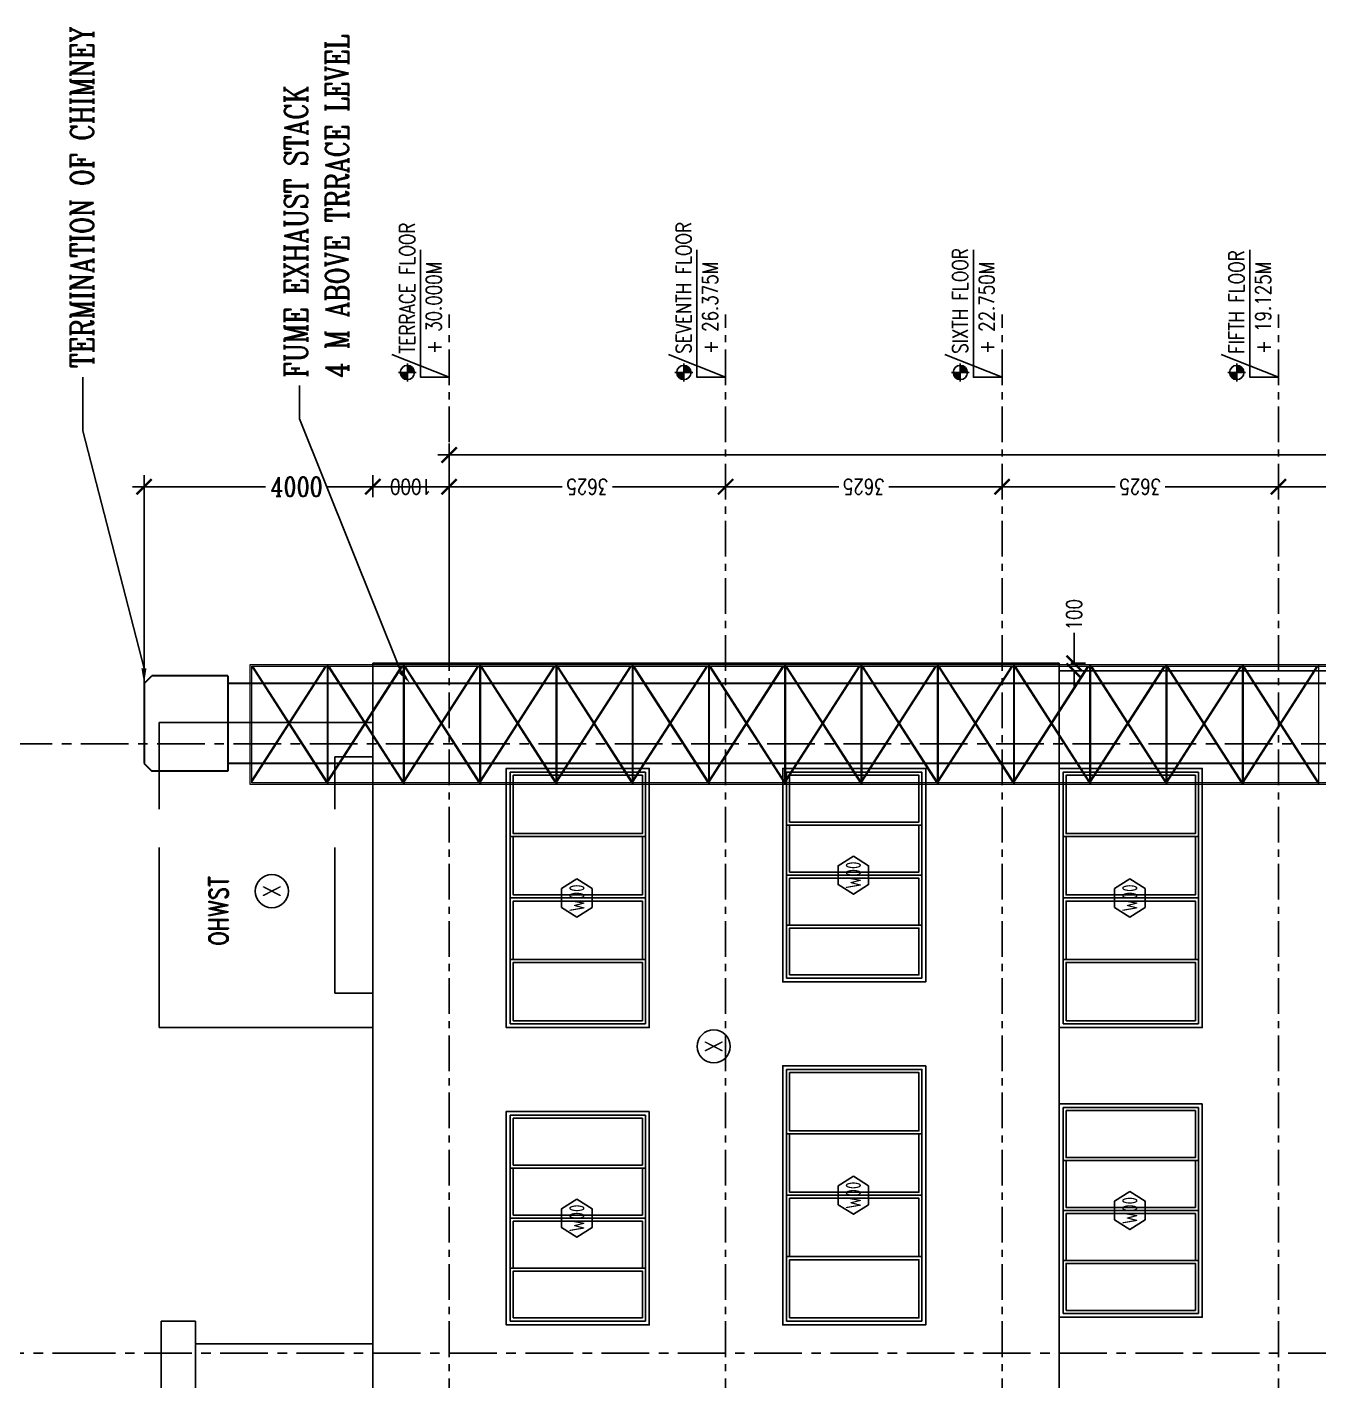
# Model space of a CAD drawing. Header units: millimetres. Extents: x -661525 to 498941, y 282148 to 1359693.
# Drawn here: x -188419 to -171480, y 667790 to 685551 of the extents above; entities that cross this region are included whole.
import ezdxf
from ezdxf.enums import TextEntityAlignment as Align

# ---------------------------------------------------------------- set-up
doc = ezdxf.new("R2010")
doc.units = ezdxf.units.MM
doc.header["$LTSCALE"] = 2.5
doc.header["$PDMODE"] = 35
doc.header["$PDSIZE"] = 15
doc.linetypes.add('CENTER', pattern=[2, 1.25, -0.25, 0.25, -0.25])
doc.layers.get('0').update_dxf_attribs({"linetype": 'CONTINUOUS'})
doc.layers.get('DEFPOINTS').update_dxf_attribs({"linetype": 'CONTINUOUS'})
for name, color, linetype in [('00', 5, 'CONTINUOUS'), ('A-ANNO-DIMS-MAS-25', 11, 'CONTINUOUS'), ('A-ANNO-GRID', 5, 'CENTER'), ('A-ANNO-LEVL', 7, 'CONTINUOUS'), ('A-ANNO-NOTE', 11, 'CONTINUOUS'), ('A-ELEV', 8, 'CONTINUOUS'), ('A-ELEV-HEVY', 2, 'CONTINUOUS'), ('A-ELEV-MEDM', 34, 'CONTINUOUS'), ('A-ELEV-THIN', 8, 'CONTINUOUS'), ('A-GLAZ-IDEN', 3, 'CONTINUOUS'), ('I-ANNO-NOTE', 11, 'CONTINUOUS')]:
    doc.layers.add(name, color=color, linetype=linetype)
doc.layers.add('DRAFTING', color=6, linetype='CONTINUOUS', lineweight=5)
doc.styles.add('COMPLEX', font='complex.shx', dxfattribs={"width": 0.8})
doc.styles.add('ISOCP', font='isocp.shx', dxfattribs={"width": 0.8})
doc.styles.add('ROMAND', font='ROMAND')
doc.dimstyles.new('TICK100', dxfattribs={"dimtxt": 250, "dimasz": 200, "dimexe": 150, "dimexo": 10, "dimgap": 50, "dimtad": 0, "dimdec": 0, "dimrnd": 5, "dimzin": 1, "dimdsep": 46, "dimtxsty": 'COMPLEX', "dimblk1": 'ARCHTICK', "dimblk2": 'ARCHTICK', "dimsah": 1, "dimcen": 0.09375, "dimdle": 150, "dimclrd": 11, "dimclre": 11, "dimclrt": 7, "dimadec": 0, "dimazin": 0, "dimtfac": 1, "dimtdec": 0, "dimtofl": 0, "dimtmove": 0, "dimatfit": 3, "dimldrblk": 'OPEN90', "dimfxl": 1, "dimtolj": 1, "dimtzin": 1, "dimarcsym": 0})

# ---------------------------------------------------------------- blocks, each defined once
blk = doc.blocks.new('_ARCHTICK')
at = {"color": 0, "linetype": 'ByBlock', "const_width": 0.15}
blk.add_lwpolyline([(-0.5, -0.5), (0.5, 0.5)], dxfattribs=at)
blk = doc.blocks.new('L')
h = blk.add_hatch(color=0)
h.paths.add_polyline_path([(0.068, 0), (0, 0), (0, -0.068, 0.414214)])
h.paths.add_polyline_path([(0, 0.068, 0.414214), (-0.068, 0), (0, 0)])
at = {"color": 0}
for p, q in [((0.085, 0), (-0.085, 0)), ((0, 0.085), (0, -0.085))]:
    blk.add_line(p, q, dxfattribs=at)
blk.add_circle((0, 0), 0.0683, dxfattribs=at)
blk = doc.blocks.new('WATER LVL')
blk.add_lwpolyline([(837, 0), (-837, 0), (-837, -375), (-537, 375)])
at = {"layer": '00', "xscale": 1371.803835285835, "yscale": 1371.803835285835, "zscale": 1371.803835285835}
blk.add_blockref('L', (-774, 172), dxfattribs=at)
at = {"style": 'COMPLEX', "width": 0.8}
for p in [(-529, 75), (-529, -273)]:
    blk.add_attdef('WATER', p, '', height=200, dxfattribs=at)
blk = doc.blocks.new('*D440')
at = {"layer": 'A-ELEV', "color": 11, "lineweight": -2, "transparency": 16777216}
for p, q in [((-186885, 676948), (-186885, 679671)), ((-182885, 677216), (-182885, 679671)), ((-187035, 679521), (-185292, 679521)), ((-182735, 679521), (-184478, 679521))]:
    blk.add_line(p, q, dxfattribs=at)
at = {"layer": 'DEFPOINTS', "color": 0, "transparency": 16777216}
for p in [(-186885, 679521), (-182885, 677206), (-186885, 676938)]:
    blk.add_point(p, dxfattribs=at)
at = {"layer": 'A-ELEV', "color": 11, "lineweight": -2, "transparency": 16777216, "xscale": 200, "yscale": 200, "zscale": 200, "rotation": 180}
blk.add_blockref('_ARCHTICK', (-186885, 679521), dxfattribs=at)
at = {"layer": 'A-ELEV', "color": 11, "lineweight": -2, "transparency": 16777216, "xscale": 200, "yscale": 200, "zscale": 200}
blk.add_blockref('_ARCHTICK', (-182885, 679521), dxfattribs=at)
at = {"layer": 'A-ELEV', "color": 7, "transparency": 16777216, "insert": (-184885, 679521), "char_height": 250, "attachment_point": 5, "style": 'COMPLEX'}
blk.add_mtext('\\A1;4000', dxfattribs=at)
blk = doc.blocks.new('_Open90')
at = {"color": 0, "linetype": 'ByBlock', "lineweight": -2}
for p, q in [((0, 0), (-1, 0)), ((-0.5, 0.5), (0, 0)), ((0, 0), (-0.5, -0.5))]:
    blk.add_line(p, q, dxfattribs=at)

msp = doc.modelspace()

# ---------------------------------------------------------------- linework, layer by layer
at = {"color": 253}
for points in [[(-177584.2, 674675.7), (-177784.2, 674549.3), (-177784.2, 674302), (-177584.2, 674175.7), (-177384.2, 674302), (-177384.2, 674549.3)], [(-181209.2, 674375.7), (-181409.2, 674249.3), (-181409.2, 674002), (-181209.2, 673875.7), (-181009.2, 674002), (-181009.2, 674249.3)], [(-173959.2, 674375.7), (-174159.2, 674249.3), (-174159.2, 674002), (-173959.2, 673875.7), (-173759.2, 674002), (-173759.2, 674249.3)]]:
    msp.add_lwpolyline(points, close=True, dxfattribs=at)
at = {"color": 252}
for points in [[(-177584.2, 674675.7), (-177784.2, 674549.3), (-177784.2, 674302), (-177584.2, 674175.7), (-177384.2, 674302), (-177384.2, 674549.3)], [(-181209.2, 674375.7), (-181409.2, 674249.3), (-181409.2, 674002), (-181209.2, 673875.7), (-181009.2, 674002), (-181009.2, 674249.3)], [(-173959.2, 674375.7), (-174159.2, 674249.3), (-174159.2, 674002), (-173959.2, 673875.7), (-173759.2, 674002), (-173759.2, 674249.3)], [(-177584.2, 670475.7), (-177784.2, 670349.3), (-177784.2, 670102), (-177584.2, 669975.7), (-177384.2, 670102), (-177384.2, 670349.3)], [(-181209.2, 670175.7), (-181409.2, 670049.3), (-181409.2, 669802), (-181209.2, 669675.7), (-181009.2, 669802), (-181009.2, 670049.3)], [(-173959.2, 670275.7), (-174159.2, 670149.4), (-174159.2, 669902.1), (-173959.2, 669775.7), (-173759.2, 669902.1), (-173759.2, 670149.4)]]:
    msp.add_lwpolyline(points, close=True, dxfattribs=at)
at = {"color": 252, "linetype": 'Continuous'}
msp.add_circle((-185209.7, 674215.6), 217, dxfattribs=at)
at = {"color": 252, "linetype": 'Continuous', "extrusion": (0, 0, -1)}
msp.add_ellipse((-179415.3, 672179.1), major_axis=(-0.1, -217), ratio=1, start_param=3.1413167, end_param=9.424502, dxfattribs=at)
at = {"layer": 'A-ANNO-DIMS-MAS-25', "lineweight": 35}
for p, q in [((-186884.7, 676938.3), (-186784.7, 677038.3)), ((-185784.7, 677038.3), (-186784.7, 677038.3)), ((-154784.7, 676938.3), (-185784.7, 676938.3)), ((-186884.7, 675888.3), (-186784.7, 675788.3)), ((-154784.7, 675888.3), (-185784.7, 675888.3)), ((-185784.7, 675788.3), (-186784.7, 675788.3))]:
    msp.add_line(p, q, dxfattribs=at)
for points in [[(-186884.7, 676938.3), (-186884.7, 675888.3)], [(-185784.7, 677038.3), (-185784.7, 675788.3)]]:
    msp.add_lwpolyline(points, dxfattribs=at)
at = {"layer": 'A-ANNO-GRID', "color": 253, "ltscale": 150}
msp.add_line((-182884.7, 635853.9), (-182884.7, 681782.4), dxfattribs=at)
at = {"layer": 'A-ANNO-GRID', "color": 252, "ltscale": 150}
for p, q in [((-179259.7, 635853.9), (-179259.7, 681782.4)), ((-175634.7, 635853.9), (-175634.7, 681782.4)), ((-172009.7, 635853.9), (-172009.7, 681782.4))]:
    msp.add_line(p, q, dxfattribs=at)
at = {"layer": 'A-ANNO-GRID', "color": 252, "ltscale": 200}
msp.add_line((-151087.6, 676147.2), (-189384.7, 676147.2), dxfattribs=at)
msp.add_lwpolyline([(-189384.7, 668154.4), (-189084.7, 668154.4), (-187884.7, 668154.4), (-151087.6, 668154.4)], dxfattribs=at)
at = {"layer": 'A-ANNO-NOTE', "color": 253}
for points in [[(-186884.7, 677138.3), (-187687, 680254.3), (-187687, 680957)], [(-183517.7, 677096.1), (-184844.5, 680411.6), (-184844.5, 680847.6)]]:
    msp.add_lwpolyline(points, dxfattribs=at)
for points in [[(-186852.9, 677138.5), (-186884.7, 676938.3), (-186919.6, 677138)], [(-183491.4, 677116.5), (-183394.8, 676938.3), (-183544, 677075.6)]]:
    msp.add_solid(points, dxfattribs=at)
at = {"layer": 'A-ELEV', "color": 253}
for p, q in [((-182884.7, 679799.9), (-182884.7, 680087.2)), ((-183034.7, 679937.2), (-168289, 679937.2)), ((-183884.9, 679383.4), (-183884.9, 679670.7)), ((-182884.7, 679383.4), (-182884.7, 679670.7)), ((-182884.7, 679383.4), (-182884.7, 679670.7)), ((-179259.7, 679383.4), (-179259.7, 679670.7)), ((-179259.7, 679383.4), (-179259.7, 679670.7)), ((-175634.7, 679383.4), (-175634.7, 679670.7)), ((-175634.7, 679383.4), (-175634.7, 679670.7)), ((-172009.7, 679383.4), (-172009.7, 679670.7)), ((-172009.7, 679383.4), (-172009.7, 679670.7)), ((-184034.9, 679520.7), (-183697.7, 679520.7)), ((-182734.7, 679520.7), (-183071.9, 679520.7)), ((-183034.7, 679520.7), (-181400.3, 679520.7)), ((-179109.7, 679520.7), (-180744.1, 679520.7)), ((-179409.7, 679520.7), (-177775.3, 679520.7)), ((-175484.7, 679520.7), (-177119.1, 679520.7)), ((-175784.7, 679520.7), (-174150.3, 679520.7)), ((-171859.7, 679520.7), (-173494.1, 679520.7)), ((-172159.7, 679520.7), (-170525.3, 679520.7))]:
    msp.add_line(p, q, dxfattribs=at)
at = {"layer": 'A-ELEV-HEVY', "color": 253}
for p, q in [((-183884.7, 677205.7), (-174884.7, 677205.7)), ((-174884.7, 677205.7), (-174884.7, 675289.4)), ((-182134.7, 675289.4), (-182134.7, 675825.7)), ((-182134.7, 675825.7), (-180259.7, 675825.7)), ((-180259.7, 675825.7), (-180259.7, 675289.4)), ((-178509.7, 675289.4), (-178509.7, 675825.7)), ((-178509.7, 675825.7), (-176634.7, 675825.7)), ((-176634.7, 675825.7), (-176634.7, 675289.4)), ((-182134.7, 672425.7), (-182134.7, 674789.4))]:
    msp.add_line(p, q, dxfattribs=at)
at = {"layer": 'A-ELEV-HEVY', "color": 252}
for p, q in [((-183884.7, 664960.7), (-183884.7, 677205.7)), ((-182134.7, 672425.7), (-182134.7, 675825.7)), ((-182134.7, 675825.7), (-180259.7, 675825.7)), ((-180259.7, 675825.7), (-180259.7, 672425.7)), ((-178509.7, 673025.7), (-178509.7, 675825.7)), ((-178509.7, 675825.7), (-176634.7, 675825.7)), ((-176634.7, 675825.7), (-176634.7, 673025.7)), ((-174884.7, 672425.7), (-174884.7, 675825.7)), ((-174884.7, 675825.7), (-173009.7, 675825.7)), ((-173009.7, 675825.7), (-173009.7, 672425.7)), ((-180259.7, 674789.4), (-180259.7, 672425.7)), ((-178509.7, 673025.7), (-178509.7, 674789.4)), ((-176634.7, 674789.4), (-176634.7, 673025.7)), ((-176634.7, 673025.7), (-178509.7, 673025.7)), ((-176634.7, 673025.7), (-178509.7, 673025.7)), ((-180259.7, 672425.7), (-182134.7, 672425.7)), ((-180259.7, 672425.7), (-182134.7, 672425.7)), ((-174884.7, 672425.7), (-174884.7, 664960.7)), ((-173009.7, 672425.7), (-174884.7, 672425.7)), ((-178509.7, 668525.7), (-178509.7, 671925.7)), ((-178509.7, 671925.7), (-176634.7, 671925.7)), ((-176634.7, 671925.7), (-176634.7, 668525.7)), ((-182134.7, 668525.7), (-182134.7, 671325.7)), ((-182134.7, 671325.7), (-180259.7, 671325.7)), ((-180259.7, 671325.7), (-180259.7, 668525.7)), ((-180259.7, 668525.7), (-182134.7, 668525.7)), ((-176634.7, 668525.7), (-178509.7, 668525.7))]:
    msp.add_line(p, q, dxfattribs=at)
at = {"layer": 'A-ELEV-MEDM', "color": 253}
for p, q in [((-160384.7, 677105.7), (-174884.7, 677105.7)), ((-174884.7, 677105.7), (-174884.7, 675289.4)), ((-174884.7, 675825.7), (-174884.7, 675289.4)), ((-173009.7, 675825.7), (-174884.7, 675825.7)), ((-173009.7, 675289.4), (-173009.7, 675825.7))]:
    msp.add_line(p, q, dxfattribs=at)
at = {"layer": 'A-ELEV-MEDM', "color": 252}
for p, q in [((-174884.7, 674789.4), (-174884.7, 672425.7)), ((-174884.7, 674789.4), (-174884.7, 665039.1)), ((-173009.7, 672425.7), (-173009.7, 674789.4)), ((-174884.7, 672425.7), (-173009.7, 672425.7)), ((-174884.7, 671425.7), (-174884.7, 668625.7)), ((-173009.7, 671425.7), (-174884.7, 671425.7)), ((-173009.7, 668625.7), (-173009.7, 671425.7)), ((-174884.7, 668625.7), (-173009.7, 668625.7))]:
    msp.add_line(p, q, dxfattribs=at)
at = {"layer": 'A-ELEV-THIN', "color": 252}
for p, q in [((-186684.7, 675289.4), (-186684.7, 676425.7)), ((-186684.7, 676425.7), (-183884.7, 676425.7)), ((-184384.7, 675289.4), (-184384.7, 675975.7)), ((-186684.7, 672425.7), (-186684.7, 674789.4)), ((-184384.7, 672875.7), (-184384.7, 674789.4)), ((-183884.7, 672875.7), (-184384.7, 672875.7)), ((-183884.7, 672425.7), (-186684.7, 672425.7)), ((-186659.8, 663705.7), (-186659.8, 668575.7)), ((-186659.8, 668575.7), (-186209.8, 668575.7)), ((-186209.8, 668575.7), (-186209.8, 668275.7)), ((-186209.8, 668275.7), (-183884.8, 668275.7)), ((-186209.8, 663775.7), (-186209.8, 668275.7))]:
    msp.add_line(p, q, dxfattribs=at)
at = {"layer": 'A-ELEV-THIN', "color": 254}
msp.add_line((-184384.7, 675975.7), (-183884.7, 675975.7), dxfattribs=at)
at = {"layer": 'A-ELEV-THIN', "color": 253}
for points in [[(-180309.7, 675289.4), (-180309.7, 675775.7), (-182084.7, 675775.7), (-182084.7, 675289.4)], [(-180349.7, 675289.4), (-180349.7, 675735.7), (-182044.7, 675735.7), (-182044.7, 675289.4)], [(-176684.7, 675289.4), (-176684.7, 675775.7), (-178459.7, 675775.7), (-178459.7, 675289.4)], [(-176724.7, 675289.4), (-176724.7, 675735.7), (-178419.7, 675735.7), (-178419.7, 675289.4)], [(-173059.7, 675289.4), (-173059.7, 675775.7), (-174834.7, 675775.7), (-174834.7, 675289.4)], [(-173099.7, 675289.4), (-173099.7, 675735.7), (-174794.7, 675735.7), (-174794.7, 675289.4)], [(-182084.7, 674789.4), (-182084.7, 674125.7), (-180309.7, 674125.7), (-180309.7, 674789.4)], [(-182044.7, 674789.4), (-182044.7, 674165.7), (-180349.7, 674165.7), (-180349.7, 674789.4)], [(-178459.7, 674789.4), (-178459.7, 674425.7), (-176684.7, 674425.7), (-176684.7, 674789.4)], [(-178419.7, 674789.4), (-178419.7, 674465.7), (-176724.7, 674465.7), (-176724.7, 674789.4)], [(-174834.7, 674789.4), (-174834.7, 674125.7), (-173059.7, 674125.7), (-173059.7, 674789.4)], [(-174794.7, 674789.4), (-174794.7, 674165.7), (-173099.7, 674165.7), (-173099.7, 674789.4)]]:
    msp.add_lwpolyline(points, dxfattribs=at)
at = {"layer": 'A-ELEV-THIN', "color": 252}
for points in [[(-182084.7, 675775.7), (-182084.7, 674930.7), (-180309.7, 674930.7), (-180309.7, 675775.7)], [(-182044.7, 675735.7), (-182044.7, 674970.7), (-180349.7, 674970.7), (-180349.7, 675735.7)], [(-178459.7, 675775.7), (-178459.7, 675080.7), (-176684.7, 675080.7), (-176684.7, 675775.7)], [(-178419.7, 675735.7), (-178419.7, 675120.7), (-176724.7, 675120.7), (-176724.7, 675735.7)], [(-174834.7, 675775.7), (-174834.7, 674930.7), (-173059.7, 674930.7), (-173059.7, 675775.7)], [(-174794.7, 675735.7), (-174794.7, 674970.7), (-173099.7, 674970.7), (-173099.7, 675735.7)], [(-178459.7, 673075.7), (-178459.7, 673770.7), (-176684.7, 673770.7), (-176684.7, 673075.7)], [(-178459.7, 673075.7), (-178459.7, 673770.7), (-176684.7, 673770.7), (-176684.7, 673075.7)], [(-178419.7, 673115.7), (-178419.7, 673730.7), (-176724.7, 673730.7), (-176724.7, 673115.7)], [(-178419.7, 673115.7), (-178419.7, 673730.7), (-176724.7, 673730.7), (-176724.7, 673115.7)], [(-182084.7, 672475.7), (-182084.7, 673320.7), (-180309.7, 673320.7), (-180309.7, 672475.7)], [(-182084.7, 672475.7), (-182084.7, 673320.7), (-180309.7, 673320.7), (-180309.7, 672475.7)], [(-174834.7, 672475.7), (-174834.7, 673320.7), (-173059.7, 673320.7), (-173059.7, 672475.7)], [(-174834.7, 672475.7), (-174834.7, 673320.7), (-173059.7, 673320.7), (-173059.7, 672475.7)], [(-182044.7, 672515.7), (-182044.7, 673280.7), (-180349.7, 673280.7), (-180349.7, 672515.7)], [(-182044.7, 672515.7), (-182044.7, 673280.7), (-180349.7, 673280.7), (-180349.7, 672515.7)], [(-174794.7, 672515.7), (-174794.7, 673280.7), (-173099.7, 673280.7), (-173099.7, 672515.7)], [(-174794.7, 672515.7), (-174794.7, 673280.7), (-173099.7, 673280.7), (-173099.7, 672515.7)], [(-178459.7, 671875.7), (-178459.7, 671030.7), (-176684.7, 671030.7), (-176684.7, 671875.7)], [(-178419.7, 671835.7), (-178419.7, 671070.7), (-176724.7, 671070.7), (-176724.7, 671835.7)], [(-174834.7, 671375.7), (-174834.7, 670680.7), (-173059.7, 670680.7), (-173059.7, 671375.7)], [(-182084.7, 671275.7), (-182084.7, 670580.7), (-180309.7, 670580.7), (-180309.7, 671275.7)], [(-182044.7, 671235.7), (-182044.7, 670620.7), (-180349.7, 670620.7), (-180349.7, 671235.7)], [(-174794.7, 671335.7), (-174794.7, 670720.7), (-173099.7, 670720.7), (-173099.7, 671335.7)], [(-178459.7, 668575.7), (-178459.7, 669420.7), (-176684.7, 669420.7), (-176684.7, 668575.7)], [(-182084.7, 668575.7), (-182084.7, 669270.7), (-180309.7, 669270.7), (-180309.7, 668575.7)], [(-178419.7, 668615.7), (-178419.7, 669380.7), (-176724.7, 669380.7), (-176724.7, 668615.7)], [(-174834.7, 668675.7), (-174834.7, 669370.7), (-173059.7, 669370.7), (-173059.7, 668675.7)], [(-174794.7, 668715.7), (-174794.7, 669330.7), (-173099.7, 669330.7), (-173099.7, 668715.7)], [(-182044.7, 668615.7), (-182044.7, 669230.7), (-180349.7, 669230.7), (-180349.7, 668615.7)]]:
    msp.add_lwpolyline(points, close=True, dxfattribs=at)
for points in [[(-178459.7, 675120.7), (-178459.7, 675120.7), (-178459.7, 674425.7), (-176684.7, 674425.7), (-176684.7, 675120.7)], [(-182084.7, 674970.7), (-182084.7, 674970.7), (-182084.7, 674125.7), (-180309.7, 674125.7), (-180309.7, 674970.7)], [(-182044.7, 674930.7), (-182044.7, 674165.7), (-180349.7, 674165.7), (-180349.7, 674930.7)], [(-178419.7, 675080.7), (-178419.7, 674465.7), (-176724.7, 674465.7), (-176724.7, 675080.7)], [(-174834.7, 674970.7), (-174834.7, 674970.7), (-174834.7, 674125.7), (-173059.7, 674125.7), (-173059.7, 674970.7)], [(-174794.7, 674930.7), (-174794.7, 674165.7), (-173099.7, 674165.7), (-173099.7, 674930.7)], [(-178459.7, 673730.7), (-178459.7, 673730.7), (-178459.7, 674425.7), (-176684.7, 674425.7), (-176684.7, 673730.7)], [(-178459.7, 673730.7), (-178459.7, 673730.7), (-178459.7, 674425.7), (-176684.7, 674425.7), (-176684.7, 673730.7)], [(-178419.7, 673770.7), (-178419.7, 674385.7), (-176724.7, 674385.7), (-176724.7, 673770.7)], [(-178419.7, 673770.7), (-178419.7, 674385.7), (-176724.7, 674385.7), (-176724.7, 673770.7)], [(-182084.7, 673280.7), (-182084.7, 673280.7), (-182084.7, 674125.7), (-180309.7, 674125.7), (-180309.7, 673280.7)], [(-182084.7, 673280.7), (-182084.7, 673280.7), (-182084.7, 674125.7), (-180309.7, 674125.7), (-180309.7, 673280.7)], [(-182044.7, 673320.7), (-182044.7, 674085.7), (-180349.7, 674085.7), (-180349.7, 673320.7)], [(-182044.7, 673320.7), (-182044.7, 674085.7), (-180349.7, 674085.7), (-180349.7, 673320.7)], [(-174834.7, 673280.7), (-174834.7, 673280.7), (-174834.7, 674125.7), (-173059.7, 674125.7), (-173059.7, 673280.7)], [(-174834.7, 673280.7), (-174834.7, 673280.7), (-174834.7, 674125.7), (-173059.7, 674125.7), (-173059.7, 673280.7)], [(-174794.7, 673320.7), (-174794.7, 674085.7), (-173099.7, 674085.7), (-173099.7, 673320.7)], [(-174794.7, 673320.7), (-174794.7, 674085.7), (-173099.7, 674085.7), (-173099.7, 673320.7)], [(-178459.7, 671070.7), (-178459.7, 671070.7), (-178459.7, 670225.7), (-176684.7, 670225.7), (-176684.7, 671070.7)], [(-178419.7, 671030.7), (-178419.7, 670265.7), (-176724.7, 670265.7), (-176724.7, 671030.7)], [(-174834.7, 670720.7), (-174834.7, 670720.7), (-174834.7, 670025.7), (-173059.7, 670025.7), (-173059.7, 670720.7)], [(-174794.7, 670680.7), (-174794.7, 670065.7), (-173099.7, 670065.7), (-173099.7, 670680.7)], [(-182084.7, 670620.7), (-182084.7, 670620.7), (-182084.7, 669925.7), (-180309.7, 669925.7), (-180309.7, 670620.7)], [(-182044.7, 670580.7), (-182044.7, 669965.7), (-180349.7, 669965.7), (-180349.7, 670580.7)], [(-178459.7, 669380.7), (-178459.7, 669380.7), (-178459.7, 670225.7), (-176684.7, 670225.7), (-176684.7, 669380.7)], [(-178419.7, 669420.7), (-178419.7, 670185.7), (-176724.7, 670185.7), (-176724.7, 669420.7)], [(-174834.7, 669330.7), (-174834.7, 669330.7), (-174834.7, 670025.7), (-173059.7, 670025.7), (-173059.7, 669330.7)], [(-174794.7, 669370.7), (-174794.7, 669985.7), (-173099.7, 669985.7), (-173099.7, 669370.7)], [(-182084.7, 669230.7), (-182084.7, 669230.7), (-182084.7, 669925.7), (-180309.7, 669925.7), (-180309.7, 669230.7)], [(-182044.7, 669270.7), (-182044.7, 669885.7), (-180349.7, 669885.7), (-180349.7, 669270.7)]]:
    msp.add_lwpolyline(points, dxfattribs=at)
at = {"layer": 'A-GLAZ-IDEN', "color": 253}
for p, q in [((-174689.8, 677205.7), (-174689.8, 677605.7)), ((-174734.7, 677205.7), (-174539.8, 677205.7)), ((-174734.7, 677105.7), (-174539.8, 677105.7)), ((-174689.8, 677105.7), (-174689.8, 676905.7))]:
    msp.add_line(p, q, dxfattribs=at)
at = {"layer": 'DEFPOINTS', "color": 253}
for points in [[(-182134.7, 675289.4), (-182134.7, 675825.7), (-180259.7, 675825.7), (-180259.7, 675289.4)], [(-178509.7, 675289.4), (-178509.7, 675825.7), (-176634.7, 675825.7), (-176634.7, 675289.4)], [(-174884.7, 675289.4), (-174884.7, 675825.7), (-173009.7, 675825.7), (-173009.7, 675289.4)]]:
    msp.add_lwpolyline(points, dxfattribs=at)
at = {"layer": 'DEFPOINTS', "color": 252}
for points in [[(-180259.7, 675825.7), (-180259.7, 672425.7), (-182134.7, 672425.7), (-182134.7, 675825.7)], [(-176634.7, 675825.7), (-176634.7, 673025.7), (-178509.7, 673025.7), (-178509.7, 675825.7)], [(-173009.7, 675825.7), (-173009.7, 672425.7), (-174884.7, 672425.7), (-174884.7, 675825.7)], [(-176634.7, 671925.7), (-176634.7, 668525.7), (-178509.7, 668525.7), (-178509.7, 671925.7)], [(-173009.7, 671425.7), (-173009.7, 668625.7), (-174884.7, 668625.7), (-174884.7, 671425.7)], [(-180259.7, 671325.7), (-180259.7, 668525.7), (-182134.7, 668525.7), (-182134.7, 671325.7)]]:
    msp.add_lwpolyline(points, close=True, dxfattribs=at)
for points in [[(-180259.7, 674789.4), (-180259.7, 672425.7), (-182134.7, 672425.7), (-182134.7, 674789.4)], [(-176634.7, 674789.4), (-176634.7, 673025.7), (-178509.7, 673025.7), (-178509.7, 674789.4)], [(-173009.7, 674789.4), (-173009.7, 672425.7), (-174884.7, 672425.7), (-174884.7, 674789.4)]]:
    msp.add_lwpolyline(points, dxfattribs=at)
at = {"layer": 'DRAFTING', "color": 253, "lineweight": 0}
for p, q in [((-185473.6, 675644.1), (-184493.3, 677168.8)), ((-185473.6, 675666.3), (-184507.6, 677168.8)), ((-185473.6, 677162.1), (-184493.3, 675637.4)), ((-185463.6, 677168.8), (-184485.6, 675647.6)), ((-184485.6, 677190.8), (-184485.6, 675615.4)), ((-184473.6, 677190.8), (-184473.6, 675615.4)), ((-184473.6, 675644.1), (-183493.3, 677168.8)), ((-184473.6, 675666.3), (-183507.6, 677168.8)), ((-184473.6, 677162.1), (-183493.3, 675637.4)), ((-184463.6, 677168.8), (-183485.6, 675647.6)), ((-183485.6, 677190.8), (-183485.6, 675615.4)), ((-183473.6, 677190.8), (-183473.6, 675615.4)), ((-183473.6, 675644.1), (-182493.3, 677168.8)), ((-183473.6, 675666.3), (-182507.6, 677168.8)), ((-183473.6, 677162.1), (-182493.3, 675637.4)), ((-183463.6, 677168.8), (-182485.6, 675647.6)), ((-182485.6, 677190.8), (-182485.6, 675615.4)), ((-182473.6, 677190.8), (-182473.6, 675615.4)), ((-182473.6, 675644.1), (-181493.3, 677168.8)), ((-182473.6, 675666.3), (-181507.6, 677168.8)), ((-182473.6, 677162.1), (-181493.3, 675637.4)), ((-182463.6, 677168.8), (-181485.6, 675647.6)), ((-181485.6, 677190.8), (-181485.6, 675615.4)), ((-181473.6, 677190.8), (-181473.6, 675615.4)), ((-181473.6, 675644.1), (-180493.3, 677168.8)), ((-181473.6, 675666.3), (-180507.6, 677168.8)), ((-181473.6, 677162.1), (-180493.3, 675637.4)), ((-181463.6, 677168.8), (-180485.6, 675647.6)), ((-180485.6, 677190.8), (-180485.6, 675615.4)), ((-180473.6, 677190.8), (-180473.6, 675615.4)), ((-180473.6, 675644.1), (-179493.3, 677168.8)), ((-180473.6, 675666.3), (-179507.6, 677168.8)), ((-180473.6, 677162.1), (-179493.3, 675637.4)), ((-180463.6, 677168.8), (-179485.6, 675647.6)), ((-179485.6, 677190.8), (-179485.6, 675615.4)), ((-179473.6, 677190.8), (-179473.6, 675615.4)), ((-179473.6, 675644.1), (-178493.3, 677168.8)), ((-179473.6, 675666.3), (-178507.6, 677168.8)), ((-179473.6, 677162.1), (-178493.3, 675637.4)), ((-179463.6, 677168.8), (-178485.6, 675647.6)), ((-178485.6, 677190.8), (-178485.6, 675615.4)), ((-178473.6, 677190.8), (-178473.6, 675615.4)), ((-178473.6, 675644.1), (-177493.3, 677168.8)), ((-178473.6, 675666.3), (-177507.6, 677168.8)), ((-178473.6, 677162.1), (-177493.3, 675637.4)), ((-178463.6, 677168.8), (-177485.6, 675647.6)), ((-177485.6, 677190.8), (-177485.6, 675615.4)), ((-177473.6, 677190.8), (-177473.6, 675615.4)), ((-177473.6, 675644.1), (-176493.3, 677168.8)), ((-177473.6, 675666.3), (-176507.6, 677168.8)), ((-177473.6, 677162.1), (-176493.3, 675637.4)), ((-177463.6, 677168.8), (-176485.6, 675647.6)), ((-176485.6, 677190.8), (-176485.6, 675615.4)), ((-176473.6, 677190.8), (-176473.6, 675615.4)), ((-176473.6, 675644.1), (-175493.3, 677168.8)), ((-176473.6, 675666.3), (-175507.6, 677168.8)), ((-176473.6, 677162.1), (-175493.3, 675637.4)), ((-176463.6, 677168.8), (-175485.6, 675647.6)), ((-175485.6, 677190.8), (-175485.6, 675615.4)), ((-175473.6, 677190.8), (-175473.6, 675615.4)), ((-175473.6, 675644.1), (-174493.3, 677168.8)), ((-175473.6, 675666.3), (-174507.6, 677168.8)), ((-175473.6, 677162.1), (-174493.3, 675637.4)), ((-175463.6, 677168.8), (-174485.6, 675647.6)), ((-174485.6, 677190.8), (-174485.6, 675615.4)), ((-174473.6, 677190.8), (-174473.6, 675615.4)), ((-174473.6, 675644.1), (-173493.3, 677168.8)), ((-174473.6, 675666.3), (-173507.6, 677168.8)), ((-174473.6, 677162.1), (-173493.3, 675637.4)), ((-174463.6, 677168.8), (-173485.6, 675647.6)), ((-173485.6, 677190.8), (-173485.6, 675615.4)), ((-173473.6, 677190.8), (-173473.6, 675615.4)), ((-173473.6, 675637.4), (-172493.3, 677162.1)), ((-173473.6, 675659.6), (-172507.6, 677162.1)), ((-173473.6, 677155.4), (-172493.3, 675630.8)), ((-173463.6, 677162.1), (-172485.6, 675640.9)), ((-172485.6, 677184.1), (-172485.6, 675608.8)), ((-172473.6, 677184.1), (-172473.6, 675608.8)), ((-172473.6, 675637.4), (-171493.3, 677162.1)), ((-172473.6, 675659.6), (-171507.6, 677162.1)), ((-172473.6, 677155.4), (-171493.3, 675630.8)), ((-172463.6, 677162.1), (-171485.6, 675640.9)), ((-171485.6, 677184.1), (-171485.6, 675608.8))]:
    msp.add_line(p, q, dxfattribs=at)
for points in [[(-185495.6, 675615.4), (-185495.6, 677190.8), (-152884.7, 677190.8), (-152884.7, 675615.4)], [(-185473.6, 675637.4), (-185473.6, 677168.8), (-152906.7, 677168.8), (-152906.7, 675637.4)]]:
    msp.add_lwpolyline(points, close=True, dxfattribs=at)

# ---------------------------------------------------------------- block references
at = {"layer": 'A-ANNO-LEVL', "color": 253}
ref = msp.add_blockref('WATER LVL', (-179634.7, 681793.7), dxfattribs=dict(at, rotation=89.99999999999997))
ref.add_attrib('WATER', 'SEVENTH FLOOR', (-179709.6, 681264.6), dxfattribs={"layer": '0', "height": 200, "rotation": 90, "style": 'COMPLEX', "width": 0.8})
ref.add_attrib('WATER', '+ 26.375M', (-179361.4, 681264.6), dxfattribs={"layer": '0', "height": 200, "rotation": 90, "style": 'COMPLEX', "width": 0.8})
ref = msp.add_blockref('WATER LVL', (-183259.7, 681793.7), dxfattribs=dict(at, rotation=89.99999999999997))
ref.add_attrib('WATER', 'TERRACE FLOOR', (-183334.6, 681264.6), dxfattribs={"layer": '0', "height": 200, "rotation": 90, "style": 'COMPLEX', "width": 0.8})
ref.add_attrib('WATER', '+ 30.000M', (-182986.4, 681264.6), dxfattribs={"layer": '0', "height": 200, "rotation": 90, "style": 'COMPLEX', "width": 0.8})
ref = msp.add_blockref('WATER LVL', (-176009.7, 681793.7), dxfattribs=dict(at, rotation=89.99999999999997))
ref.add_attrib('WATER', 'SIXTH FLOOR', (-176084.6, 681264.6), dxfattribs={"layer": '0', "height": 200, "rotation": 90, "style": 'COMPLEX', "width": 0.8})
ref.add_attrib('WATER', '+ 22.750M', (-175736.4, 681264.6), dxfattribs={"layer": '0', "height": 200, "rotation": 90, "style": 'COMPLEX', "width": 0.8})
ref = msp.add_blockref('WATER LVL', (-172384.7, 681793.7), dxfattribs=dict(at, rotation=89.99999999999997))
ref.add_attrib('WATER', 'FIFTH FLOOR', (-172459.6, 681264.6), dxfattribs={"layer": '0', "height": 200, "rotation": 90, "style": 'COMPLEX', "width": 0.8})
ref.add_attrib('WATER', '+ 19.125M', (-172111.4, 681264.6), dxfattribs={"layer": '0', "height": 200, "rotation": 90, "style": 'COMPLEX', "width": 0.8})
at = {"layer": 'A-ELEV', "color": 253, "xscale": 200, "yscale": 200, "zscale": 200}
for p, rotation in [((-182884.7, 679937.2), 180), ((-183884.9, 679520.7), 180), ((-182884.7, 679520.7), 180), ((-182884.7, 679520.7), 359.9999999999999), ((-179259.7, 679520.7), 359.9999999999999), ((-179259.7, 679520.7), 180), ((-175634.7, 679520.7), 359.9999999999999), ((-175634.7, 679520.7), 180), ((-172009.7, 679520.7), 359.9999999999999), ((-172009.7, 679520.7), 180)]:
    msp.add_blockref('_ARCHTICK', p, dxfattribs=dict(at, rotation=rotation))
at = {"layer": 'A-GLAZ-IDEN', "color": 253, "xscale": 200, "yscale": 200, "zscale": 200}
for p, rotation in [((-174689.8, 677205.7), 269.9999999999999), ((-174689.8, 677105.7), 89.99999999999997)]:
    msp.add_blockref('_ARCHTICK', p, dxfattribs=dict(at, rotation=rotation))

# ---------------------------------------------------------------- texts
at = {"style": 'COMPLEX', "width": 0.8}
for s, p in [('TERMINATION OF CHIMNEY', (-187548.3, 681076.7)), ('4 M ABOVE TRRACE LEVEL', (-184204.1, 680950.2)), ('FUME EXHAUST STACK', (-184742, 680950.2))]:
    msp.add_text(s, height=300, rotation=90, dxfattribs=at).set_placement(p)
at = {"color": 253, "style": 'ISOCP', "width": 0.8}
for p in [(-177584.2, 674425.7), (-181209.2, 674125.7), (-173959.2, 674125.7)]:
    msp.add_attdef('W00', text='-', height=200, rotation=90, dxfattribs=at).set_placement(p, align=Align.MIDDLE_CENTER)
at = {"color": 252, "style": 'ISOCP', "width": 0.8}
for p in [(-177584.2, 674425.7), (-181209.2, 674125.7), (-173959.2, 674125.7), (-177584.2, 670225.7), (-173959.2, 670025.7), (-181209.2, 669925.7)]:
    msp.add_attdef('W00', text='-', height=200, rotation=90, dxfattribs=at).set_placement(p, align=Align.MIDDLE_CENTER)
at = {"color": 252, "linetype": 'Continuous', "style": 'ISOCP', "width": 0.8}
msp.add_attdef('X', text='X', height=238.7, rotation=270, dxfattribs=at).set_placement((-185209.7, 674215.6), align=Align.MIDDLE_CENTER)
at = {"color": 252, "linetype": 'Continuous', "style": 'ISOCP', "text_generation_flag": 4, "width": 0.8}
msp.add_attdef('X', text='X', height=238.7, rotation=90, dxfattribs=at).set_placement((-179415.3, 672179.1), align=Align.MIDDLE_CENTER)
at = {"layer": 'A-ELEV', "color": 253, "char_height": 200, "attachment_point": 5, "rotation": 180, "style": 'COMPLEX'}
for s, insert in [('\\A1;1000', (-183384.8, 679520.7)), ('\\A1;3625', (-181072.2, 679520.7)), ('\\A1;3625', (-177447.2, 679520.7)), ('\\A1;3625', (-173822.2, 679520.7))]:
    msp.add_mtext(s, dxfattribs=dict(at, insert=insert))
at = {"layer": 'A-GLAZ-IDEN', "color": 253, "insert": (-174689.8, 677842.3), "char_height": 200, "attachment_point": 5, "rotation": 90, "style": 'COMPLEX'}
msp.add_mtext('\\A1;100', dxfattribs=at)
at = {"layer": 'I-ANNO-NOTE', "color": 252, "style": 'ROMAND', "width": 0.8}
msp.add_text('OHWST', height=250, rotation=90, dxfattribs=at).set_placement((-185783.6, 673499.5))

# ---------------------------------------------------------------- dimensions: what is measured, and where the dimension line sits
at = {"layer": 'A-ELEV', "color": 253}
dim = msp.add_linear_dim(base=(-186884.7, 679520.7), p1=(-182884.7, 677205.7), p2=(-186884.7, 676938.3), angle=180, dimstyle='TICK100', dxfattribs=at)
dim.commit()
dim.dimension.update_dxf_attribs({"geometry": '*D440', "text_midpoint": (-184884.7, 679520.7)})

doc.saveas('drawing.dxf')
